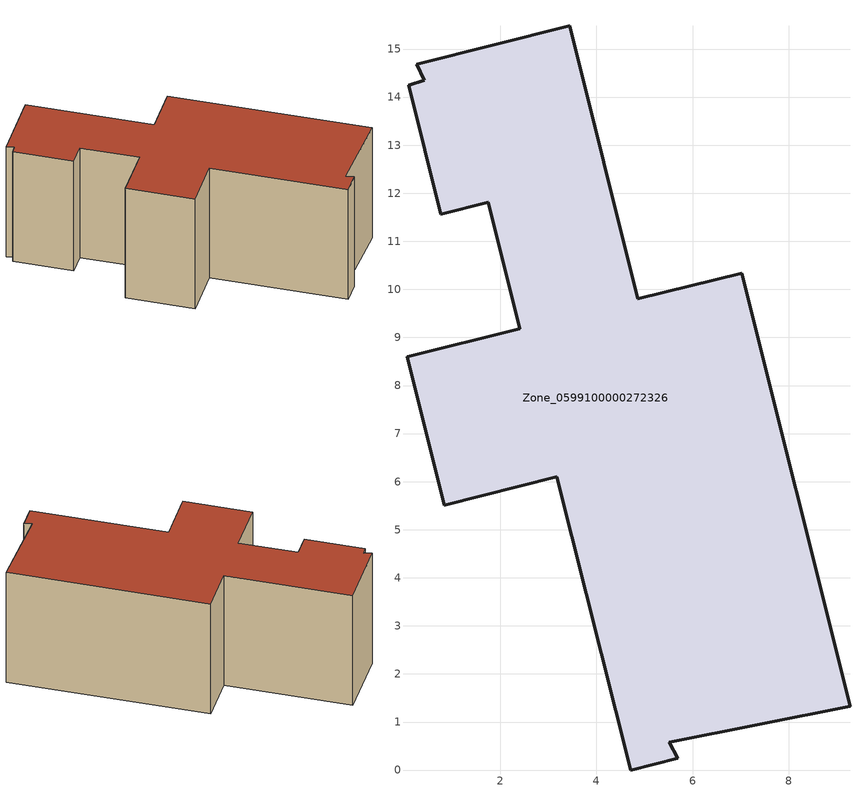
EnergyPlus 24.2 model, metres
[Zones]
Zone_0599100000272326
 floor ground (C_G): 9.28,1.33 5.52,0.58 5.69,0.25 4.71,0 3.18,6.1 0.84,5.51 0.07,8.6 2.41,9.18 1.75,11.81 0.76,11.56 0.09,14.25 0.42,14.35 0.26,14.69 3.45,15.48 4.86,9.8 7.02,10.34 z0
 wall outside (C_F): 0.76,11.56 1.75,11.81 2.41,9.18 0.07,8.6 0.84,5.51 3.18,6.1 4.71,0 5.69,0.25 5.52,0.58 9.28,1.33 7.02,10.34 4.86,9.8 3.45,15.48 0.26,14.69 0.42,14.35 0.09,14.25 0.76,11.56 z0:5.92
 roof outside (C_R): 4.71,0 5.69,0.25 5.52,0.58 9.28,1.33 7.02,10.34 4.86,9.8 3.45,15.48 0.26,14.69 0.42,14.35 0.09,14.25 0.76,11.56 1.75,11.81 2.41,9.18 0.07,8.6 0.84,5.51 3.18,6.1 z5.92
[BUILDING]
Pand.0599100000272326: North Axis=0; Terrain=City; Loads Convergence Tolerance Value=0.04; Temperature Convergence Tolerance Value=0.4; Solar Distribution=FullExterior; Maximum Number of Warmup Days=25; Minimum Number of Warmup Days=1
[Site:Location]
Rotterdam.The.Hague.AP_ZH_NLD Design_Conditions: Latitude=51.96; Longitude=4.45; Time Zone=1; Elevation=-4.5
[SITE:GROUNDTEMPERATURE:BUILDINGSURFACE]
18, 18, 18, 18, 18, 18, 18, 18, 18, 18, 18, 18
[MATERIAL] Thermal Absorptance=0.9; Solar Absorptance=0.7; Visible Absorptance=0.7
Name | Roughness | Thickness | Conductivity | Density | Specific Heat
G.TI.1965-1974 | MediumSmooth | 0.15 | 0.882353 | 540 | 1210
F.TI.1965-1974 | Rough | 0.3 | 0.697674 | 1920 | 840
R.TI.1965-1974 | MediumRough | 0.2 | 0.232558 | 1500 | 1000
[CONSTRUCTION]
C_G: G.TI.1965-1974
C_F: F.TI.1965-1974
C_R: R.TI.1965-1974
[ZONE]
Zone_0599100000272326: Type=1; Multiplier=1; Ceiling Height=Autocalculate; Volume=Autocalculate; Floor Area=autocalculate; Part of Total Floor Area=Yes
[ZONEINFILTRATION:DESIGNFLOWRATE]
Infil_Zone_0599100000272326: Zone or ZoneList or Space or SpaceList=Zone_0599100000272326; Schedule=AlwaysOn; Design Flow Rate Calculation Method=Flow/Area; Flow Rate per Floor Area=0.003; Constant Term Coefficient=1; Temperature Term Coefficient=0; Velocity Term Coefficient=0; Velocity Squared Term Coefficient=0
[HVACTEMPLATE:ZONE:IDEALLOADSAIRSYSTEM]
Zone_0599100000272326: Maximum Heating Supply Air Temperature=50; Minimum Cooling Supply Air Temperature=13; Maximum Heating Supply Air Humidity Ratio=0.0156; Minimum Cooling Supply Air Humidity Ratio=0.0077; Heating Limit=NoLimit; Cooling Limit=NoLimit; Dehumidification Control Type=ConstantSensibleHeatRatio; Cooling Sensible Heat Ratio=0.7; Dehumidification Setpoint=60; Humidification Control Type=None; Humidification Setpoint=30; Outdoor Air Method=None; Outdoor Air Flow Rate per Person=0.00944; Outdoor Air Flow Rate per Zone Floor Area=0; Outdoor Air Flow Rate per Zone=0; Demand Controlled Ventilation Type=None; Outdoor Air Economizer Type=NoEconomizer; Heat Recovery Type=None; Sensible Heat Recovery Effectiveness=0.7; Latent Heat Recovery Effectiveness=0.65
[ZONECONTROL:THERMOSTAT]
ThermostatControl_Zone_0599100000272326: Zone or ZoneList=Zone_0599100000272326; Control Type Schedule=DualSetpointControlType; Control 1=Thermostat_Zone_0599100000272326; Temperature Difference Between Cutout And Setpoint=0
[THERMOSTATSETPOINT:DUALSETPOINT]
Thermostat_Zone_0599100000272326: Heating Setpoint Temperature Schedule=HeatingSetpoint_Zone_0599100000272326; Cooling Setpoint Temperature Schedule=CoolingSetpoint_Zone_0599100000272326
[SCHEDULE:COMPACT]
HeatingSetpoint_Zone_0599100000272326: Through: 12/31, For: AllDays, Until: 24:00, 21
CoolingSetpoint_Zone_0599100000272326: Through: 12/31, For: AllDays, Until: 24:00, 24
DualSetpointControlType: Through: 12/31, For: AllDays, Until: 24:00, 4
AlwaysOn: Through: 12/31, For: AllDays, Until: 24:00, 1
